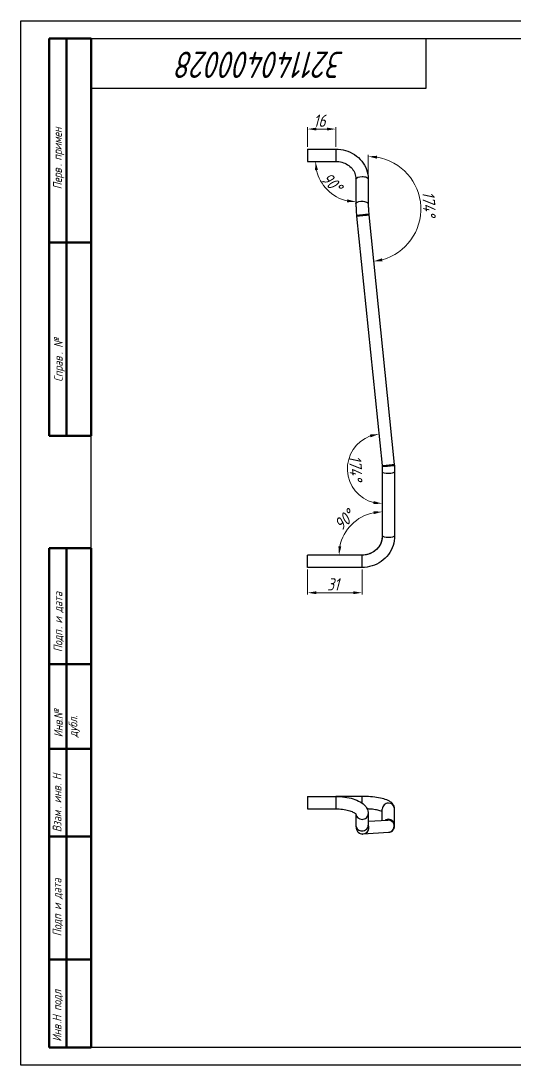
# Model space of a CAD drawing. Header units: millimetres. Extents: x 937859 to 970574, y 987894 to 996517.
# Drawn here: x 967817 to 968098, y 990928 to 991522 of the extents above; entities that cross this region are included whole.
import ezdxf

# ---------------------------------------------------------------- set-up
doc = ezdxf.new("R2010")
doc.units = ezdxf.units.MM
doc.header["$LTSCALE"] = 0.5
doc.layers.add('DIM', color=4, linetype='Continuous')
doc.layers.add('MD_Visible', color=7, linetype='Continuous', lineweight=25)
doc.layers.add('MD_Visible Narrow', color=7, linetype='Continuous', lineweight=25)
doc.styles.get("Standard").update_dxf_attribs({"font": 'GOST_A.TTF', "oblique": 15})

msp = doc.modelspace()

# ---------------------------------------------------------------- linework, layer by layer
at = {"lineweight": 25}
for p, q in [((967816.851, 991521.648), (968656.851, 991521.648)), ((967816.851, 990927.648), (967816.851, 991521.648)), ((967856.851, 991511.648), (968646.851, 991511.648)), ((967856.851, 990937.648), (967856.851, 991511.648)), ((968646.851, 990937.648), (967856.851, 990937.648)), ((968656.851, 990927.648), (967816.851, 990927.648))]:
    msp.add_line(p, q, dxfattribs=at)
at = {"lineweight": 50}
for p, q in [((967832.851, 991511.648), (967856.851, 991511.648)), ((967832.851, 991285.648), (967832.851, 991511.648)), ((967842.851, 991511.648), (967856.851, 991511.648)), ((967842.851, 991285.648), (967842.851, 991511.648)), ((967856.851, 991511.648), (967856.851, 991285.648)), ((967856.851, 991511.648), (967856.851, 991285.648)), ((967856.851, 991395.648), (967832.851, 991395.648)), ((967856.851, 991285.648), (967832.851, 991285.648)), ((967856.851, 991285.648), (967842.851, 991285.648)), ((967832.851, 991221.648), (967856.851, 991221.648)), ((967832.851, 991107.648), (967832.851, 991221.648)), ((967842.851, 991221.648), (967856.851, 991221.648)), ((967842.851, 991107.648), (967842.851, 991221.648)), ((967856.851, 991221.648), (967856.851, 991107.648)), ((967856.851, 991221.648), (967856.851, 991107.648)), ((967832.851, 991155.648), (967856.851, 991155.648)), ((967832.851, 991107.648), (967832.851, 991155.648)), ((967856.851, 991155.648), (967856.851, 991107.648)), ((967832.851, 991107.648), (967856.851, 991107.648)), ((967832.851, 990937.648), (967832.851, 991107.648)), ((967856.851, 991107.648), (967832.851, 991107.648)), ((967856.851, 991107.648), (967832.851, 991107.648)), ((967842.851, 991107.648), (967842.851, 990937.648)), ((967856.851, 991107.648), (967842.851, 991107.648)), ((967856.851, 991107.648), (967856.851, 990937.648)), ((967832.851, 991057.648), (967856.851, 991057.648)), ((967832.851, 990987.648), (967832.851, 991057.648)), ((967856.851, 991057.648), (967856.851, 990987.648)), ((967856.851, 990987.648), (967832.851, 990987.648)), ((967856.851, 990937.648), (967832.851, 990937.648))]:
    msp.add_line(p, q, dxfattribs=at)
for p, q in [((967856.851, 991511.648), (968047.165, 991511.648)), ((967856.851, 991483.168), (967856.851, 991511.648)), ((968047.165, 991511.648), (968047.165, 991483.168)), ((968047.165, 991483.168), (967856.851, 991483.168))]:
    msp.add_line(p, q)
at = {"lineweight": 5}
for p, q in [((967979.902, 991449.998), (967979.902, 991461.108)), ((967990.902, 991460.108), (967984.902, 991460.108)), ((967995.902, 991449.998), (967995.902, 991461.108)), ((968014.402, 991432.903), (968014.402, 991445.527)), ((967979.902, 991209.498), (967979.902, 991195.363)), ((968010.902, 991209.498), (968010.902, 991195.363)), ((968005.902, 991196.363), (967984.902, 991196.363))]:
    msp.add_line(p, q, dxfattribs=at)
at = {"lineweight": 40}
msp.add_line((967856.851, 991165.648), (967856.851, 991047.648), dxfattribs=at)
at = {"lineweight": 5}
for centre, radius, start, end in [((968014.402, 991414.611), 29.916, 285.399291, 80.412658), ((968007.402, 991441.748), 23, 192.480119, 257.519881), ((968022.402, 991266.889), 19.864, 110.271971, 255.539977), ((968022.402, 991217.748), 24.661, 101.636649, 168.363351)]:
    msp.add_arc(centre, radius, start, end, dxfattribs=at)
for points in [[(967984.902, 991460.941), (967984.902, 991459.275), (967979.902, 991460.108)], [(967990.902, 991460.941), (967990.902, 991459.275), (967995.902, 991460.108)], [(967984.117, 991436.687), (967985.774, 991436.868), (967984.402, 991441.748)], [(968019.315, 991443.279), (968019.455, 991444.939), (968014.402, 991444.527)], [(968002.523, 991420.119), (968002.341, 991418.463), (968007.402, 991418.747)], [(968022.5, 991384.95), (968022.193, 991386.588), (968017.432, 991384.849)], [(968015.332, 991286.335), (968015.708, 991284.711), (968020.391, 991286.651)], [(968017.547, 991248.481), (968017.337, 991246.827), (968022.402, 991247.025)], [(968017.344, 991242.731), (968017.513, 991241.073), (968022.402, 991242.409)], [(967999.077, 991222.638), (967997.419, 991222.806), (967997.741, 991217.748)]]:
    msp.add_solid(points)
for points in [[(967984.902, 991197.197), (967984.902, 991195.53), (967979.902, 991196.363)], [(968005.902, 991197.197), (968005.902, 991195.53), (968010.902, 991196.363)]]:
    msp.add_solid(points, dxfattribs=at)
at = {"layer": 'MD_Visible', "extrusion": (0, 1, 0)}
for p, q in [((967979.902, 991448.748), (967979.902, 991441.748)), ((967979.902, 991448.748), (967995.902, 991448.748)), ((967979.902, 991441.748), (967995.902, 991441.748)), ((968007.402, 991431.653), (968007.402, 991417.572)), ((968014.402, 991431.653), (968014.402, 991417.572)), ((968007.771, 991410.634), (968022.221, 991268.673)), ((968014.735, 991411.343), (968029.185, 991269.382)), ((968022.402, 991265.156), (968022.402, 991228.789)), ((968029.402, 991265.156), (968029.402, 991228.789)), ((967979.902, 991214.248), (967979.902, 991217.748)), ((968010.902, 991217.748), (967979.902, 991217.748)), ((967979.902, 991210.748), (967979.902, 991214.248)), ((968010.902, 991210.748), (967979.902, 991210.748))]:
    msp.add_line(p, q, dxfattribs=at)
at = {"layer": 'MD_Visible'}
for p, q in [((967979.902, 991080.46), (967979.902, 991076.96)), ((967979.902, 991080.46), (967995.902, 991080.46)), ((968010.902, 991080.46), (967995.902, 991080.46)), ((967979.902, 991076.96), (967979.902, 991073.46)), ((967979.902, 991073.46), (967995.902, 991073.46)), ((968022.402, 991066.861), (968022.402, 991073.278)), ((968029.402, 991064.069), (968029.402, 991073.278)), ((968007.402, 991070.435), (968007.402, 991064.055)), ((968014.402, 991070.621), (968014.402, 991064.055)), ((968014.402, 991066.331), (968025.471, 991067.064)), ((968011.484, 991059.122), (968025.934, 991060.079))]:
    msp.add_line(p, q, dxfattribs=at)
for points, knots in [([(967995.902, 991448.748), (967997.805, 991448.748), (967999.708, 991448.475), (968003.344, 991447.404), (968005.078, 991446.606), (968008.21, 991444.543), (968009.61, 991443.278), (968011.927, 991440.388), (968012.844, 991438.762), (968014.077, 991435.324), (968014.397, 991433.513), (968014.402, 991431.685), (968014.402, 991431.669), (968014.402, 991431.653)], [4.712389, 4.712389, 4.712389, 4.712389, 5.0265482, 5.0265482, 5.3407075, 5.3407075, 5.6548668, 5.6548668, 5.969026, 5.969026, 6.2804137, 6.2804137, 6.2831853, 6.2831853, 6.2831853, 6.2831853]), ([(967995.902, 991441.748), (967997.101, 991441.748), (967998.299, 991441.581), (968000.576, 991440.934), (968001.654, 991440.452), (968003.596, 991439.223), (968004.455, 991438.473), (968005.869, 991436.789), (968006.42, 991435.856), (968007.173, 991433.905), (968007.375, 991432.888), (968007.402, 991431.797), (968007.402, 991431.725), (968007.402, 991431.653)], [4.712389, 4.712389, 4.712389, 4.712389, 5.0163051, 5.0163051, 5.3217696, 5.3217696, 5.632646, 5.632646, 5.9468052, 5.9468052, 6.2609645, 6.2609645, 6.2831853, 6.2831853, 6.2831853, 6.2831853]), ([(968007.402, 991417.572), (968007.402, 991417.16), (968007.407, 991416.743), (968007.425, 991415.896), (968007.438, 991415.468), (968007.473, 991414.603), (968007.495, 991414.166), (968007.547, 991413.288), (968007.578, 991412.846), (968007.647, 991411.959), (968007.685, 991411.515), (968007.728, 991411.07)], [4.28646542, 4.28646542, 4.28646542, 4.28646542, 4.37165013, 4.37165013, 4.45683484, 4.45683484, 4.54201956, 4.54201956, 4.62720427, 4.62720427, 4.71238898, 4.71238898, 4.71238898, 4.71238898]), ([(968014.402, 991417.572), (968014.402, 991417.211), (968014.406, 991416.842), (968014.422, 991416.09), (968014.434, 991415.708), (968014.465, 991414.932), (968014.485, 991414.539), (968014.532, 991413.747), (968014.56, 991413.347), (968014.622, 991412.544), (968014.657, 991412.141), (968014.696, 991411.738)], [4.28646542, 4.28646542, 4.28646542, 4.28646542, 4.37165013, 4.37165013, 4.45683484, 4.45683484, 4.54201956, 4.54201956, 4.62720427, 4.62720427, 4.71238898, 4.71238898, 4.71238898, 4.71238898]), ([(968007.728, 991411.07), (968007.731, 991411.041), (968007.734, 991411.012), (968007.739, 991410.954), (968007.742, 991410.924), (968007.748, 991410.866), (968007.751, 991410.837), (968007.756, 991410.779), (968007.759, 991410.75), (968007.765, 991410.692), (968007.768, 991410.663), (968007.771, 991410.634)], [4.71238898, 4.71238898, 4.71238898, 4.71238898, 4.717961389, 4.717961389, 4.723533798, 4.723533798, 4.729106207, 4.729106207, 4.734678616, 4.734678616, 4.740251025, 4.740251025, 4.740251025, 4.740251025]), ([(968014.696, 991411.738), (968014.699, 991411.712), (968014.701, 991411.685), (968014.706, 991411.633), (968014.709, 991411.606), (968014.714, 991411.554), (968014.717, 991411.527), (968014.722, 991411.474), (968014.724, 991411.448), (968014.73, 991411.395), (968014.732, 991411.369), (968014.735, 991411.343)], [4.71238898, 4.71238898, 4.71238898, 4.71238898, 4.717961389, 4.717961389, 4.723533798, 4.723533798, 4.729106207, 4.729106207, 4.734678616, 4.734678616, 4.740251025, 4.740251025, 4.740251025, 4.740251025]), ([(968022.221, 991268.673), (968022.224, 991268.644), (968022.227, 991268.615), (968022.233, 991268.556), (968022.235, 991268.526), (968022.241, 991268.467), (968022.244, 991268.438), (968022.25, 991268.379), (968022.252, 991268.35), (968022.258, 991268.291), (968022.26, 991268.261), (968022.263, 991268.232)], [4.679933075, 4.679933075, 4.679933075, 4.679933075, 4.686424256, 4.686424256, 4.692915437, 4.692915437, 4.699406618, 4.699406618, 4.705897799, 4.705897799, 4.71238898, 4.71238898, 4.71238898, 4.71238898]), ([(968022.263, 991268.232), (968022.282, 991268.024), (968022.298, 991267.817), (968022.328, 991267.402), (968022.341, 991267.195), (968022.363, 991266.783), (968022.373, 991266.577), (968022.388, 991266.167), (968022.393, 991265.963), (968022.401, 991265.558), (968022.402, 991265.356), (968022.402, 991265.156)], [4.71238898, 4.71238898, 4.71238898, 4.71238898, 4.75816733, 4.75816733, 4.80394569, 4.80394569, 4.84972404, 4.84972404, 4.89550239, 4.89550239, 4.94128075, 4.94128075, 4.94128075, 4.94128075]), ([(968029.185, 991269.382), (968029.188, 991269.347), (968029.192, 991269.312), (968029.199, 991269.242), (968029.202, 991269.207), (968029.209, 991269.136), (968029.212, 991269.101), (968029.219, 991269.031), (968029.222, 991268.996), (968029.229, 991268.925), (968029.232, 991268.89), (968029.235, 991268.855)], [4.679933075, 4.679933075, 4.679933075, 4.679933075, 4.686424256, 4.686424256, 4.692915437, 4.692915437, 4.699406618, 4.699406618, 4.705897799, 4.705897799, 4.71238898, 4.71238898, 4.71238898, 4.71238898]), ([(968029.235, 991268.855), (968029.257, 991268.607), (968029.277, 991268.359), (968029.313, 991267.863), (968029.329, 991267.615), (968029.355, 991267.12), (968029.367, 991266.873), (968029.384, 991266.38), (968029.391, 991266.134), (968029.4, 991265.644), (968029.402, 991265.399), (968029.402, 991265.156)], [4.71238898, 4.71238898, 4.71238898, 4.71238898, 4.75816733, 4.75816733, 4.80394569, 4.80394569, 4.84972404, 4.84972404, 4.89550239, 4.89550239, 4.94128075, 4.94128075, 4.94128075, 4.94128075]), ([(968022.402, 991228.789), (968022.402, 991227.644), (968022.216, 991226.5), (968021.484, 991224.316), (968020.938, 991223.277), (968019.535, 991221.405), (968018.678, 991220.572), (968016.73, 991219.2), (968015.639, 991218.661), (968013.333, 991217.935), (968012.118, 991217.748), (968010.902, 991217.748)], [6.2831853, 6.2831853, 6.2831853, 6.2831853, 6.5973446, 6.5973446, 6.9115038, 6.9115038, 7.2256631, 7.2256631, 7.5398224, 7.5398224, 7.8539816, 7.8539816, 7.8539816, 7.8539816]), ([(968029.402, 991228.789), (968029.402, 991226.888), (968029.092, 991224.988), (968027.882, 991221.379), (968026.983, 991219.671), (968024.693, 991216.615), (968023.302, 991215.267), (968020.167, 991213.059), (968018.424, 991212.199), (968014.754, 991211.043), (968012.829, 991210.748), (968010.902, 991210.748)], [0, 0, 0, 0, 0.3141593, 0.3141593, 0.6283185, 0.6283185, 0.9424778, 0.9424778, 1.2566371, 1.2566371, 1.5707963, 1.5707963, 1.5707963, 1.5707963]), ([(967995.902, 991080.46), (967997.628, 991080.46), (967999.353, 991080.345), (968002.674, 991079.889), (968004.269, 991079.549), (968007.224, 991078.642), (968008.585, 991078.078), (968011.01, 991076.667), (968012.09, 991075.822), (968013.678, 991073.757), (968014.236, 991072.562), (968014.392, 991071.044), (968014.402, 991070.832), (968014.402, 991070.621)], [4.712389, 4.712389, 4.712389, 4.712389, 5.0265482, 5.0265482, 5.3407075, 5.3407075, 5.6548668, 5.6548668, 5.969026, 5.969026, 6.2398151, 6.2398151, 6.2831853, 6.2831853, 6.2831853, 6.2831853]), ([(968029.402, 991073.278), (968029.402, 991073.883), (968029.27, 991074.48), (968028.819, 991075.57), (968028.489, 991076.038), (968027.618, 991077.005), (968027.057, 991077.401), (968025.486, 991078.314), (968024.412, 991078.711), (968021.982, 991079.4), (968020.63, 991079.676), (968017.702, 991080.11), (968016.129, 991080.266), (968013.322, 991080.426), (968012.112, 991080.46), (968010.902, 991080.46)], [0, 0, 0, 0, 0.1011184, 0.1011184, 0.2176499, 0.2176499, 0.3994653, 0.3994653, 0.7136246, 0.7136246, 1.0277838, 1.0277838, 1.3419431, 1.3419431, 1.5707963, 1.5707963, 1.5707963, 1.5707963]), ([(967995.902, 991073.46), (967997.225, 991073.46), (967998.547, 991073.377), (968001.03, 991073.06), (968002.193, 991072.828), (968004.195, 991072.27), (968005.046, 991071.949), (968006.326, 991071.322), (968006.783, 991071.018), (968007.317, 991070.564), (968007.424, 991070.407), (968007.447, 991070.369), (968007.448, 991070.366), (968007.448, 991070.366)], [4.712389, 4.712389, 4.712389, 4.712389, 5.005788, 5.005788, 5.295143, 5.295143, 5.570863, 5.570863, 5.8212841, 5.8212841, 6.0441295, 6.0441295, 6.0757576, 6.0757576, 6.0757576, 6.0757576]), ([(968022.402, 991071.948), (968022.059, 991072.086), (968021.599, 991072.24), (968020.323, 991072.581), (968019.442, 991072.765), (968017.362, 991073.092), (968016.138, 991073.23), (968014.492, 991073.348), (968014.129, 991073.37), (968013.762, 991073.388)], [6.83071398, 6.83071398, 6.83071398, 6.83071398, 7.02567481, 7.02567481, 7.28362961, 7.28362961, 7.57036244, 7.57036244, 7.65011766, 7.65011766, 7.65011766, 7.65011766]), ([(968007.402, 991064.055), (968007.402, 991063.82), (968007.408, 991063.593), (968007.434, 991063.137), (968007.454, 991062.909), (968007.526, 991062.418), (968007.574, 991062.156), (968007.777, 991061.511), (968007.915, 991061.116), (968008.521, 991060.302), (968008.85, 991059.95), (968009.66, 991059.453), (968010.058, 991059.285), (968010.476, 991059.196)], [4.28646542, 4.28646542, 4.28646542, 4.28646542, 4.37165013, 4.37165013, 4.45683484, 4.45683484, 4.54201956, 4.54201956, 4.62720427, 4.62720427, 4.67801769, 4.67801769, 4.71238898, 4.71238898, 4.71238898, 4.71238898]), ([(968014.402, 991064.055), (968014.402, 991063.929), (968014.406, 991063.828), (968014.412, 991063.707), (968014.416, 991063.675), (968014.416, 991063.675)], [4.28646542, 4.28646542, 4.28646542, 4.28646542, 4.37165013, 4.37165013, 4.44168644, 4.44168644, 4.44168644, 4.44168644]), ([(968025.934, 991060.079), (968026.008, 991060.084), (968026.083, 991060.091), (968026.235, 991060.111), (968026.312, 991060.123), (968026.467, 991060.153), (968026.545, 991060.171), (968026.7, 991060.212), (968026.778, 991060.235), (968026.933, 991060.287), (968027.009, 991060.316), (968027.085, 991060.347)], [4.679933075, 4.679933075, 4.679933075, 4.679933075, 4.686424256, 4.686424256, 4.692915437, 4.692915437, 4.699406618, 4.699406618, 4.705897799, 4.705897799, 4.71238898, 4.71238898, 4.71238898, 4.71238898]), ([(968027.085, 991060.347), (968027.471, 991060.506), (968027.824, 991060.735), (968028.416, 991061.257), (968028.642, 991061.55), (968029.012, 991062.149), (968029.127, 991062.442), (968029.284, 991062.946), (968029.325, 991063.159), (968029.38, 991063.536), (968029.392, 991063.702), (968029.401, 991063.928), (968029.402, 991064), (968029.402, 991064.069)], [4.71238898, 4.71238898, 4.71238898, 4.71238898, 4.74548667, 4.74548667, 4.781882, 4.781882, 4.8273914, 4.8273914, 4.87316975, 4.87316975, 4.91894811, 4.91894811, 4.94128075, 4.94128075, 4.94128075, 4.94128075]), ([(968010.476, 991059.196), (968010.543, 991059.181), (968010.612, 991059.168), (968010.748, 991059.147), (968010.817, 991059.138), (968010.953, 991059.125), (968011.021, 991059.12), (968011.156, 991059.114), (968011.223, 991059.113), (968011.355, 991059.115), (968011.42, 991059.118), (968011.484, 991059.122)], [4.71238898, 4.71238898, 4.71238898, 4.71238898, 4.717961389, 4.717961389, 4.723533798, 4.723533798, 4.729106207, 4.729106207, 4.734678616, 4.734678616, 4.740251025, 4.740251025, 4.740251025, 4.740251025])]:
    msp.add_open_spline(points, degree=3, knots=knots, dxfattribs=at)
at = {"layer": 'MD_Visible Narrow', "extrusion": (0, 1, 0)}
for p, q in [((967995.902, 991448.748), (967995.902, 991442.076)), ((967995.902, 991442.076), (967995.902, 991441.748)), ((968010.902, 991217.641), (968010.902, 991217.748)), ((968010.902, 991214.248), (968010.902, 991217.641)), ((968010.902, 991210.748), (968010.902, 991214.248))]:
    msp.add_line(p, q, dxfattribs=at)
at = {"layer": 'MD_Visible Narrow'}
for p, q in [((967995.902, 991080.46), (967995.902, 991078.439)), ((967995.902, 991078.439), (967995.902, 991076.96)), ((968010.902, 991076.657), (968010.902, 991080.46)), ((967995.902, 991076.96), (967995.902, 991073.46))]:
    msp.add_line(p, q, dxfattribs=at)
at = {"layer": 'MD_Visible Narrow', "extrusion": (1.22465e-16, 0, -1)}
for centre, major_axis, ratio, start_param, end_param in [((968010.902, 991431.653), (-3.5, 0), 0.4226183, 0, 1.5707963), ((968010.902, 991431.653), (-3.5, 0), 0.4226183, 1.5707963, 3.1415927), ((968010.902, 991417.572), (-3.5, 0), 0.4226183, 0, 1.3376962), ((968010.902, 991417.572), (-3.5, 0), 0.4226183, 1.3376962, 1.5707963), ((968010.902, 991417.572), (-3.5, 0), 0.4226183, 1.5707963, 3.1415927), ((968011.212, 991411.404), (3.484, 0.334), 0.0205356, -1.7817542, 0), ((968010.902, 991228.789), (-11.5, 0), 0.9694009, 3.1415927, 4.712389)]:
    msp.add_ellipse(centre, major_axis=major_axis, ratio=ratio, start_param=start_param, end_param=end_param, dxfattribs=at)
at = {"layer": 'MD_Visible Narrow', "extrusion": (1.22465e-16, -5.54668e-32, -1)}
msp.add_ellipse((968011.212, 991411.404), major_axis=(3.484, 0.334), ratio=0.0205356, start_param=3.1415927, end_param=4.5014311, dxfattribs=at)
at = {"layer": 'MD_Visible Narrow'}
for centre, major_axis, ratio, start_param, end_param in [((968011.253, 991410.988), (3.482, 0.354), 0.0067074, 3.1415927, 4.5014715), ((968011.253, 991410.988), (3.482, 0.354), 0.0067074, 4.5014715, 6.2831853), ((968025.703, 991269.028), (3.482, 0.354), 0.0067074, 3.1415927, 5.1021006), ((968025.749, 991268.543), (3.486, 0.311), 0.0367203, 3.1415927, 5.1023685), ((968025.703, 991269.028), (3.482, 0.354), 0.0067074, -1.1810847, 0), ((968025.749, 991268.543), (3.486, 0.311), 0.0367203, -1.1808168, 0), ((968025.902, 991265.156), (3.5, 0), 0.2454831, 3.1415927, 4.712389), ((968025.902, 991265.156), (3.5, 0), 0.2454831, 4.712389, 5.1150904), ((968025.902, 991265.156), (3.5, 0), 0.2454831, 5.1150904, 6.2831853), ((968025.902, 991228.789), (3.5, 0), 0.2454831, 3.1415927, 4.712389), ((968025.902, 991228.789), (3.5, 0), 0.2454831, 4.712389, 6.2831853), ((968025.902, 991073.278), (3.5, 0), 0.9694009, 1.5707963, 3.1415927), ((968025.902, 991073.278), (3.5, 0), 0.9694009, 0, 1.5707963), ((968010.902, 991070.621), (-3.5, 0), 0.9063078, 0.0615173, 1.5707963), ((968010.902, 991070.621), (-3.5, 0), 0.9063078, 1.5707963, 3.1415927), ((968025.902, 991064.069), (3.5, 0), 0.9694009, 1.9734977, 2.114393), ((968020.024, 991077.446), (-4.389, 10.629), 0.0962061, 3.29212, 3.3704844), ((968025.902, 991064.069), (3.5, 0), 0.9694009, 1.5707963, 1.9734977), ((968025.749, 991063.582), (1.336, -3.235), 0.9953614, 0, 2.8752759), ((968025.703, 991063.571), (0.231, -3.492), 0.9948372, 1.5049947, 3.1415927), ((968025.902, 991064.069), (3.5, 0), 0.9694009, 0, 1.5707963), ((968010.902, 991064.055), (-3.5, 0), 0.9063078, 0, 1.3376962), ((968010.902, 991064.055), (-3.5, 0), 0.9063078, 1.3376962, 1.5707963), ((968011.212, 991062.617), (-0.736, -3.422), 0.9952235, 0, 2.1971629), ((968010.902, 991064.055), (-3.5, 0), 0.9063078, 1.5707963, 3.1415927), ((968011.253, 991062.614), (0.231, -3.492), 0.9948372, 0, 1.5049947), ((968011.253, 991062.614), (0.231, -3.492), 0.9948372, 1.5049947, 1.9450023), ((968025.703, 991063.571), (0.231, -3.492), 0.9948372, 0, 0.3239099), ((968025.703, 991063.571), (0.231, -3.492), 0.9948372, 0.3239099, 1.5049947), ((968020.024, 991077.446), (-7.061, 17.099), 0.0962061, 3.1091367, 3.1415927)]:
    msp.add_ellipse(centre, major_axis=major_axis, ratio=ratio, start_param=start_param, end_param=end_param, dxfattribs=at)

# ---------------------------------------------------------------- texts
at = {"oblique": 15, "width": 0.965}
msp.add_text('  321140400028', height=15, rotation=180, dxfattribs=at).set_placement((968015.6, 991504.185))
at = {"lineweight": 5, "oblique": 15}
for s, p in [('16', (967983.212, 991461.361)), ('31', (967990.965, 991197.616))]:
    msp.add_text(s, height=7, dxfattribs=at).set_placement(p)
at = {"oblique": 15}
for s, height, rotation, p in [('90°', 7, 315, (967987.191, 991431.203)), ('174°', 7, 272.905974, (968045.108, 991424.518)), ('Н', 5, 90, (967839.926, 991089.716)), ('инв', 5, 90, (967839.926, 991076.625)), ('. ', 5, 90, (967839.926, 991086.537)), ('Взам', 5, 90, (967839.926, 991060.142)), ('. ', 5, 90, (967839.926, 991073.446)), ('Подп и дата', 5, 90, (967839.926, 991000.932)), ('Н подл', 5, 90, (967839.942, 990952.317)), ('Инв', 5, 90, (967839.942, 990940.999)), ('.', 5, 90, (967839.942, 990951.281))]:
    msp.add_text(s, height=height, rotation=rotation, dxfattribs=at).set_placement(p)
at = {"lineweight": 5, "oblique": 15}
for s, rotation, p in [('174°', 272.905974, (968003.392, 991274.273)), ('90°', 45, (967999.245, 991231.238))]:
    msp.add_text(s, height=7, rotation=rotation, dxfattribs=at).set_placement(p)
at = {"layer": 'DIM', "color": 0, "oblique": 15}
for s, p in [('примен', (967840.153, 991442.144)), ('. ', (967840.153, 991438.964)), ('Перв', (967840.153, 991425.839)), ('. №', (967840.623, 991331.962)), ('Справ', (967840.623, 991316.337)), ('и дата', (967840.439, 991178.885)), ('Подп', (967840.439, 991162.581)), ('. ', (967840.439, 991175.706)), ('.№', (967840.633, 991123.275)), ('дубл', (967848.966, 991114.129)), ('.', (967848.966, 991125.383)), ('Инв', (967840.633, 991114.129))]:
    msp.add_text(s, height=5, rotation=90, dxfattribs=at).set_placement(p)

doc.saveas('drawing.dxf')
